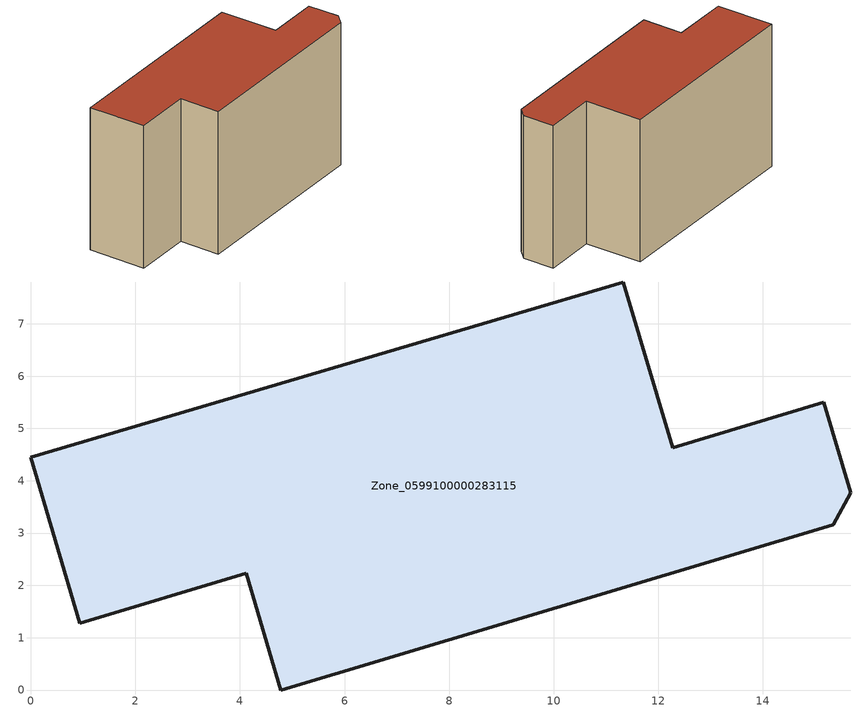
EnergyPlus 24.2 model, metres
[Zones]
Zone_0599100000283115
 floor ground (C_G): 4.12,2.23 0.94,1.28 0,4.45 11.33,7.8 12.28,4.63 15.16,5.5 15.68,3.77 15.35,3.16 4.78,0 z0
 wall outside (C_F): 11.33,7.8 0,4.45 0.94,1.28 4.12,2.23 4.78,0 15.35,3.16 15.68,3.77 15.16,5.5 12.28,4.63 11.33,7.8 z0:8.34
 roof outside (C_R): 15.35,3.16 15.68,3.77 15.16,5.5 12.28,4.63 11.33,7.8 0,4.45 0.94,1.28 4.12,2.23 4.78,0 z8.34
[BUILDING]
Pand.0599100000283115: North Axis=0; Terrain=City; Loads Convergence Tolerance Value=0.04; Temperature Convergence Tolerance Value=0.4; Solar Distribution=FullExterior; Maximum Number of Warmup Days=25; Minimum Number of Warmup Days=1
[Site:Location]
Rotterdam.The.Hague.AP_ZH_NLD Design_Conditions: Latitude=51.96; Longitude=4.45; Time Zone=1; Elevation=-4.5
[SITE:GROUNDTEMPERATURE:BUILDINGSURFACE]
18, 18, 18, 18, 18, 18, 18, 18, 18, 18, 18, 18
[MATERIAL] Thermal Absorptance=0.9; Solar Absorptance=0.7; Visible Absorptance=0.7
Name | Roughness | Thickness | Conductivity | Density | Specific Heat
G.TC.1975-1991 | MediumSmooth | 0.15 | 0.288461 | 540 | 1210
F.TC.1975-1991 | Rough | 0.3 | 0.230769 | 1920 | 840
R.TC.1975-1991 | MediumRough | 0.2 | 0.153846 | 1500 | 1000
[CONSTRUCTION]
C_G: G.TC.1975-1991
C_F: F.TC.1975-1991
C_R: R.TC.1975-1991
[ZONE]
Zone_0599100000283115: Type=1; Multiplier=1; Ceiling Height=Autocalculate; Volume=Autocalculate; Floor Area=autocalculate; Part of Total Floor Area=Yes
[ZONEINFILTRATION:DESIGNFLOWRATE]
Infil_Zone_0599100000283115: Zone or ZoneList or Space or SpaceList=Zone_0599100000283115; Schedule=AlwaysOn; Design Flow Rate Calculation Method=Flow/Area; Flow Rate per Floor Area=0.003; Constant Term Coefficient=1; Temperature Term Coefficient=0; Velocity Term Coefficient=0; Velocity Squared Term Coefficient=0
[HVACTEMPLATE:ZONE:IDEALLOADSAIRSYSTEM]
Zone_0599100000283115: Maximum Heating Supply Air Temperature=50; Minimum Cooling Supply Air Temperature=13; Maximum Heating Supply Air Humidity Ratio=0.0156; Minimum Cooling Supply Air Humidity Ratio=0.0077; Heating Limit=NoLimit; Cooling Limit=NoLimit; Dehumidification Control Type=ConstantSensibleHeatRatio; Cooling Sensible Heat Ratio=0.7; Dehumidification Setpoint=60; Humidification Control Type=None; Humidification Setpoint=30; Outdoor Air Method=None; Outdoor Air Flow Rate per Person=0.00944; Outdoor Air Flow Rate per Zone Floor Area=0; Outdoor Air Flow Rate per Zone=0; Demand Controlled Ventilation Type=None; Outdoor Air Economizer Type=NoEconomizer; Heat Recovery Type=None; Sensible Heat Recovery Effectiveness=0.7; Latent Heat Recovery Effectiveness=0.65
[ZONECONTROL:THERMOSTAT]
ThermostatControl_Zone_0599100000283115: Zone or ZoneList=Zone_0599100000283115; Control Type Schedule=DualSetpointControlType; Control 1=Thermostat_Zone_0599100000283115; Temperature Difference Between Cutout And Setpoint=0
[THERMOSTATSETPOINT:DUALSETPOINT]
Thermostat_Zone_0599100000283115: Heating Setpoint Temperature Schedule=HeatingSetpoint_Zone_0599100000283115; Cooling Setpoint Temperature Schedule=CoolingSetpoint_Zone_0599100000283115
[SCHEDULE:COMPACT]
HeatingSetpoint_Zone_0599100000283115: Through: 12/31, For: AllDays, Until: 24:00, 21
CoolingSetpoint_Zone_0599100000283115: Through: 12/31, For: AllDays, Until: 24:00, 24
DualSetpointControlType: Through: 12/31, For: AllDays, Until: 24:00, 4
AlwaysOn: Through: 12/31, For: AllDays, Until: 24:00, 1
